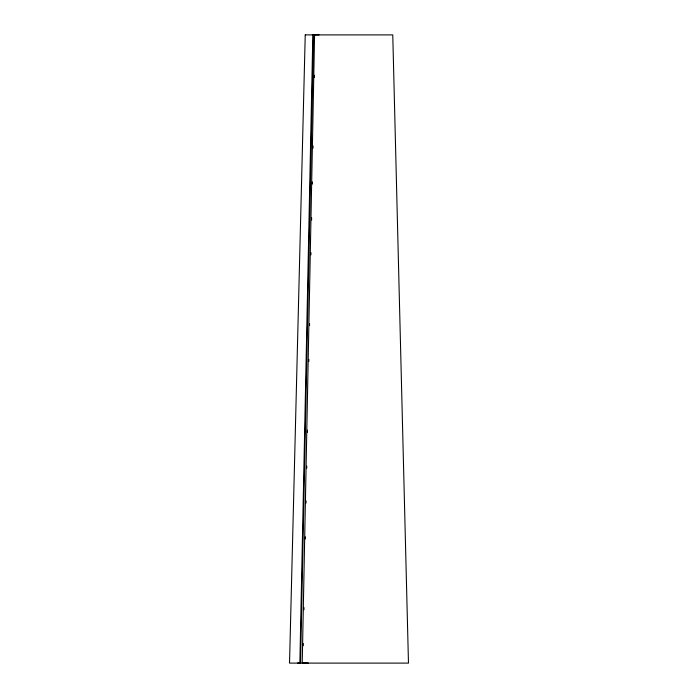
<?xml version="1.0" encoding="UTF-8"?>
<svg xmlns="http://www.w3.org/2000/svg" width="698" height="698" viewBox="0 0 698 698"><rect width="100%" height="100%" fill="white"/><g stroke="black" fill="none" stroke-linecap="round" stroke-linejoin="round"><path stroke-width="1.05" d="M303.237 645.685L303.281 643.504M303.944 609.755L303.988 607.574M305.331 538.987L305.375 536.814M306.038 503.066L306.082 500.885M306.727 468.227L306.771 466.046M307.434 432.298L307.478 430.125M308.821 361.538L308.865 359.357M309.528 325.608L309.572 323.436M310.924 254.849L310.968 252.667M311.605 220.01L311.648 217.828M312.311 184.08L312.355 181.908M313.018 148.159L313.062 145.978M314.414 77.391L314.458 75.218M299.18 663.065L300.533 663.1L299.861 663.065L312.844 34.9L313.507 34.935L300.533 663.1L297.496 663.065M319.065 34.9L314.58 34.9L302.225 663.065L308.315 663.065M302.888 663.1L306.946 663.065M312.338 34.9L313.507 34.935M305.235 34.9L289.53 663.1L408.47 663.1L392.765 34.9L305.235 34.9"/></g></svg>
